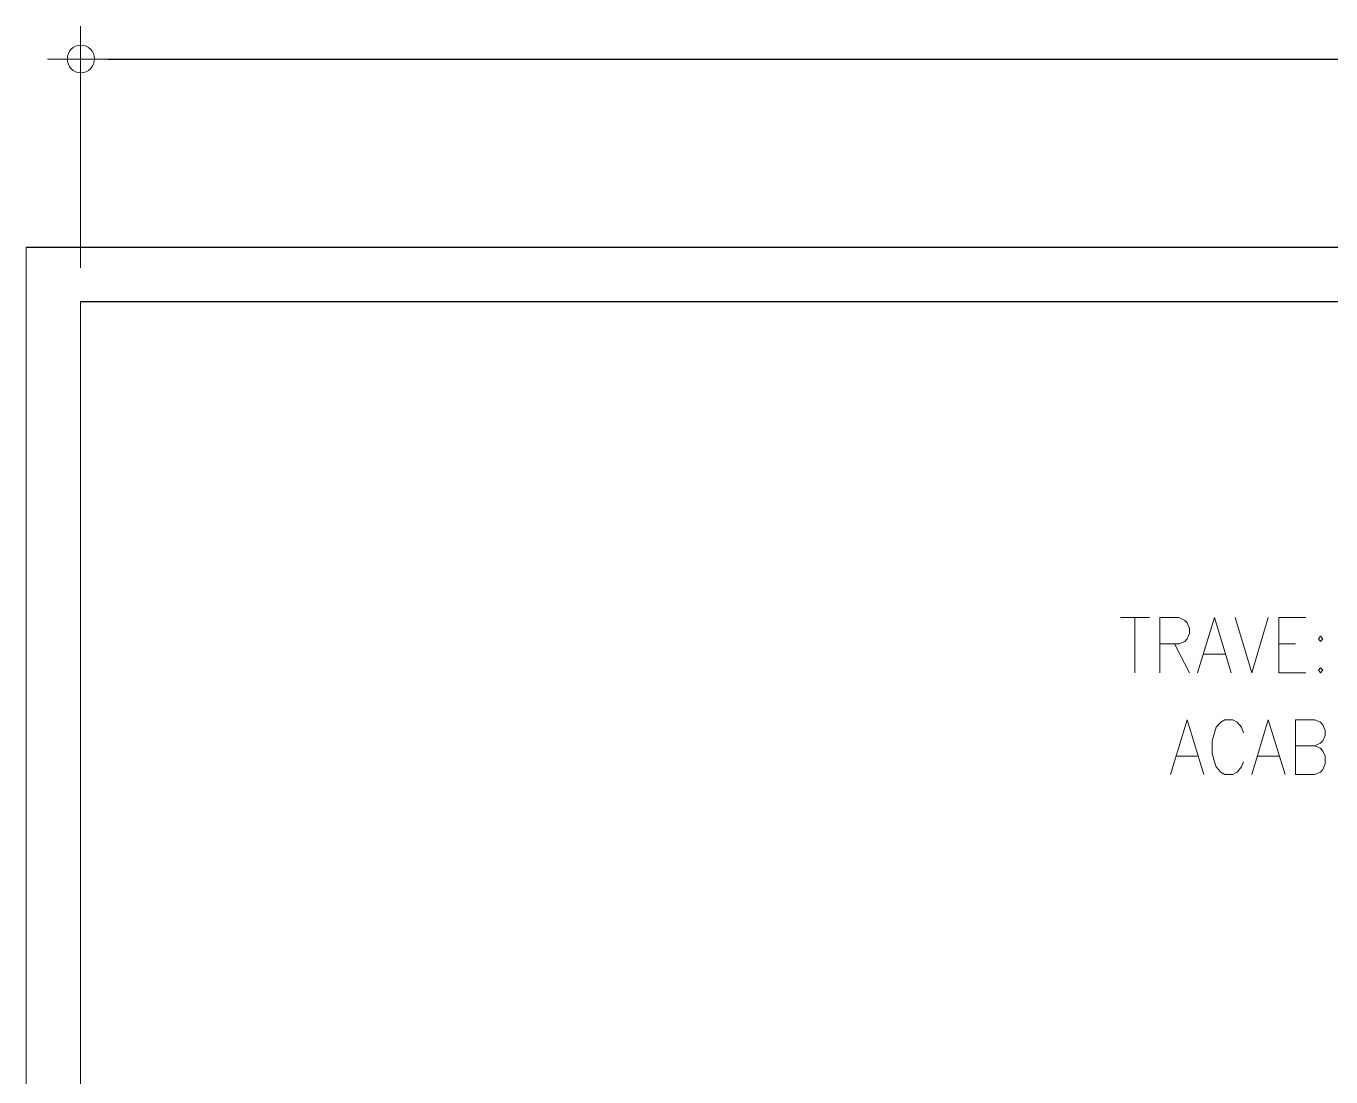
# Model space of a CAD drawing. Header units: millimetres. Extents: x 2928 to 3112, y 1220 to 1280.
# Drawn here: x 3076.696 to 3081.455, y 1267.539 to 1271.372 of the extents above; entities that cross this region are included whole.
import ezdxf

# ---------------------------------------------------------------- set-up
doc = ezdxf.new("R2010")
doc.units = ezdxf.units.MM

msp = doc.modelspace()

# ---------------------------------------------------------------- linework, layer by layer
at = {"color": 7, "linetype": 'Continuous', "lineweight": 20, "true_color": 0x000007}
for points in [[(3076.89456, 1271.13185), (3076.89456, 1271.37168), (3076.89456, 1271.37168)], [(3077.0153, 1271.25094), (3076.77382, 1271.25094), (3076.77382, 1271.25094)], [(3080.68716, 1269.21488), (3080.79301, 1269.21488), (3080.79301, 1269.21488)], [(3080.74009, 1269.21488), (3080.74009, 1269.01309), (3080.74009, 1269.01309)], [(3080.83106, 1269.01309), (3080.83106, 1269.21488), (3080.90052, 1269.21488), (3080.92202, 1269.2033), (3080.93029, 1269.19503), (3080.93856, 1269.17518), (3080.93856, 1269.15699), (3080.93029, 1269.13714), (3080.92202, 1269.12721), (3080.90052, 1269.11894), (3080.83106, 1269.11894)], [(3080.96834, 1269.01309), (3081.02953, 1269.21488), (3081.09073, 1269.01309)], [(3081.10562, 1269.21488), (3081.16681, 1269.01309), (3081.22636, 1269.21488)], [(3081.2644, 1269.01309), (3081.2644, 1269.21488), (3081.36364, 1269.21488)], [(3080.88398, 1269.11894), (3080.93856, 1269.01309), (3080.93856, 1269.01309)], [(3081.2644, 1269.11894), (3081.3256, 1269.11894), (3081.3256, 1269.11894)], [(3080.99149, 1269.0809), (3081.06758, 1269.0809), (3081.06758, 1269.0809)], [(3081.2644, 1269.01309), (3081.36364, 1269.01309), (3081.36364, 1269.01309)], [(3080.8691, 1268.6426), (3080.93029, 1268.84107), (3080.99149, 1268.6426)], [(3081.13539, 1268.79476), (3081.12877, 1268.81461), (3081.11223, 1268.8328), (3081.09735, 1268.84107), (3081.06758, 1268.84107), (3081.05269, 1268.8328), (3081.03615, 1268.81461), (3081.02953, 1268.79476), (3081.02126, 1268.76499), (3081.02126, 1268.71868), (3081.02953, 1268.68891), (3081.03615, 1268.67071), (3081.05269, 1268.65087), (3081.06758, 1268.6426), (3081.09735, 1268.6426), (3081.11223, 1268.65087), (3081.12877, 1268.67071), (3081.13539, 1268.68891)], [(3081.16681, 1268.6426), (3081.22636, 1268.84107), (3081.28756, 1268.6426)], [(3081.39507, 1268.7468), (3081.41657, 1268.73853), (3081.42484, 1268.72695), (3081.43311, 1268.70876), (3081.43311, 1268.68064), (3081.42484, 1268.66079), (3081.41657, 1268.65087), (3081.39507, 1268.6426), (3081.3256, 1268.6426), (3081.3256, 1268.84107), (3081.39507, 1268.84107), (3081.41657, 1268.8328), (3081.42484, 1268.82288), (3081.43311, 1268.80303), (3081.43311, 1268.78484), (3081.42484, 1268.76499), (3081.41657, 1268.75672), (3081.39507, 1268.7468), (3081.3256, 1268.7468)], [(3080.89225, 1268.70876), (3080.96834, 1268.70876), (3080.96834, 1268.70876)], [(3081.18832, 1268.70876), (3081.2644, 1268.70876), (3081.2644, 1268.70876)]]:
    msp.add_lwpolyline(points, dxfattribs=at)
at = {"color": 253, "linetype": 'Continuous', "lineweight": 5, "true_color": 0x9a9a9a}
msp.add_lwpolyline([(3076.89456, 1270.4901), (3076.89456, 1271.27244), (3076.89456, 1271.27244)], dxfattribs=at)
at = {"color": 253, "linetype": 'Continuous', "lineweight": -2, "true_color": 0x9a9a9a}
msp.add_lwpolyline([(3086.79865, 1271.24928), (3076.9938, 1271.24928), (3076.9938, 1271.24928)], dxfattribs=at)
at = {"color": 7, "linetype": 'Continuous', "lineweight": -2, "true_color": 0x000007}
for points in [[(3087.09636, 1270.56453), (3076.69608, 1270.56453), (3076.69608, 1270.56453)], [(3086.89788, 1270.36605), (3076.89456, 1270.36605), (3076.89456, 1270.36605)]]:
    msp.add_lwpolyline(points, dxfattribs=at)
at = {"color": 7, "linetype": 'Continuous', "lineweight": 5, "true_color": 0x000007}
for points in [[(3076.69608, 1270.56453), (3076.69608, 1265.48844), (3076.69608, 1265.48844)], [(3076.89456, 1270.36605), (3076.89456, 1265.48844), (3076.89456, 1265.48844)]]:
    msp.add_lwpolyline(points, dxfattribs=at)
at = {"color": 7, "linetype": 'Continuous', "lineweight": 20, "true_color": 0x000007}
for points in [[(3081.41657, 1269.14706), (3081.40995, 1269.13714), (3081.41657, 1269.12721), (3081.42484, 1269.13714)], [(3081.41657, 1269.03128), (3081.40995, 1269.02301), (3081.41657, 1269.01309), (3081.42484, 1269.02301)]]:
    msp.add_lwpolyline(points, close=True, dxfattribs=at)
msp.add_open_spline([(3076.8466, 1271.25259), (3076.8466, 1271.22447), (3076.8681, 1271.20132), (3076.89622, 1271.20132), (3076.89622, 1271.20132), (3076.92268, 1271.20132), (3076.94584, 1271.22447), (3076.94584, 1271.25259), (3076.94584, 1271.25259), (3076.94584, 1271.27905), (3076.92268, 1271.30221), (3076.89622, 1271.30221), (3076.89622, 1271.30221), (3076.8681, 1271.30221), (3076.8466, 1271.27905), (3076.8466, 1271.25259)], degree=3, knots=[0, 0, 0, 0, 0.0625, 0.0625, 0.0625, 0.062501, 0.125, 0.125, 0.125, 0.125001, 0.1875, 0.1875, 0.1875, 0.187501, 1, 1, 1, 1], dxfattribs=at)

doc.saveas('drawing.dxf')
